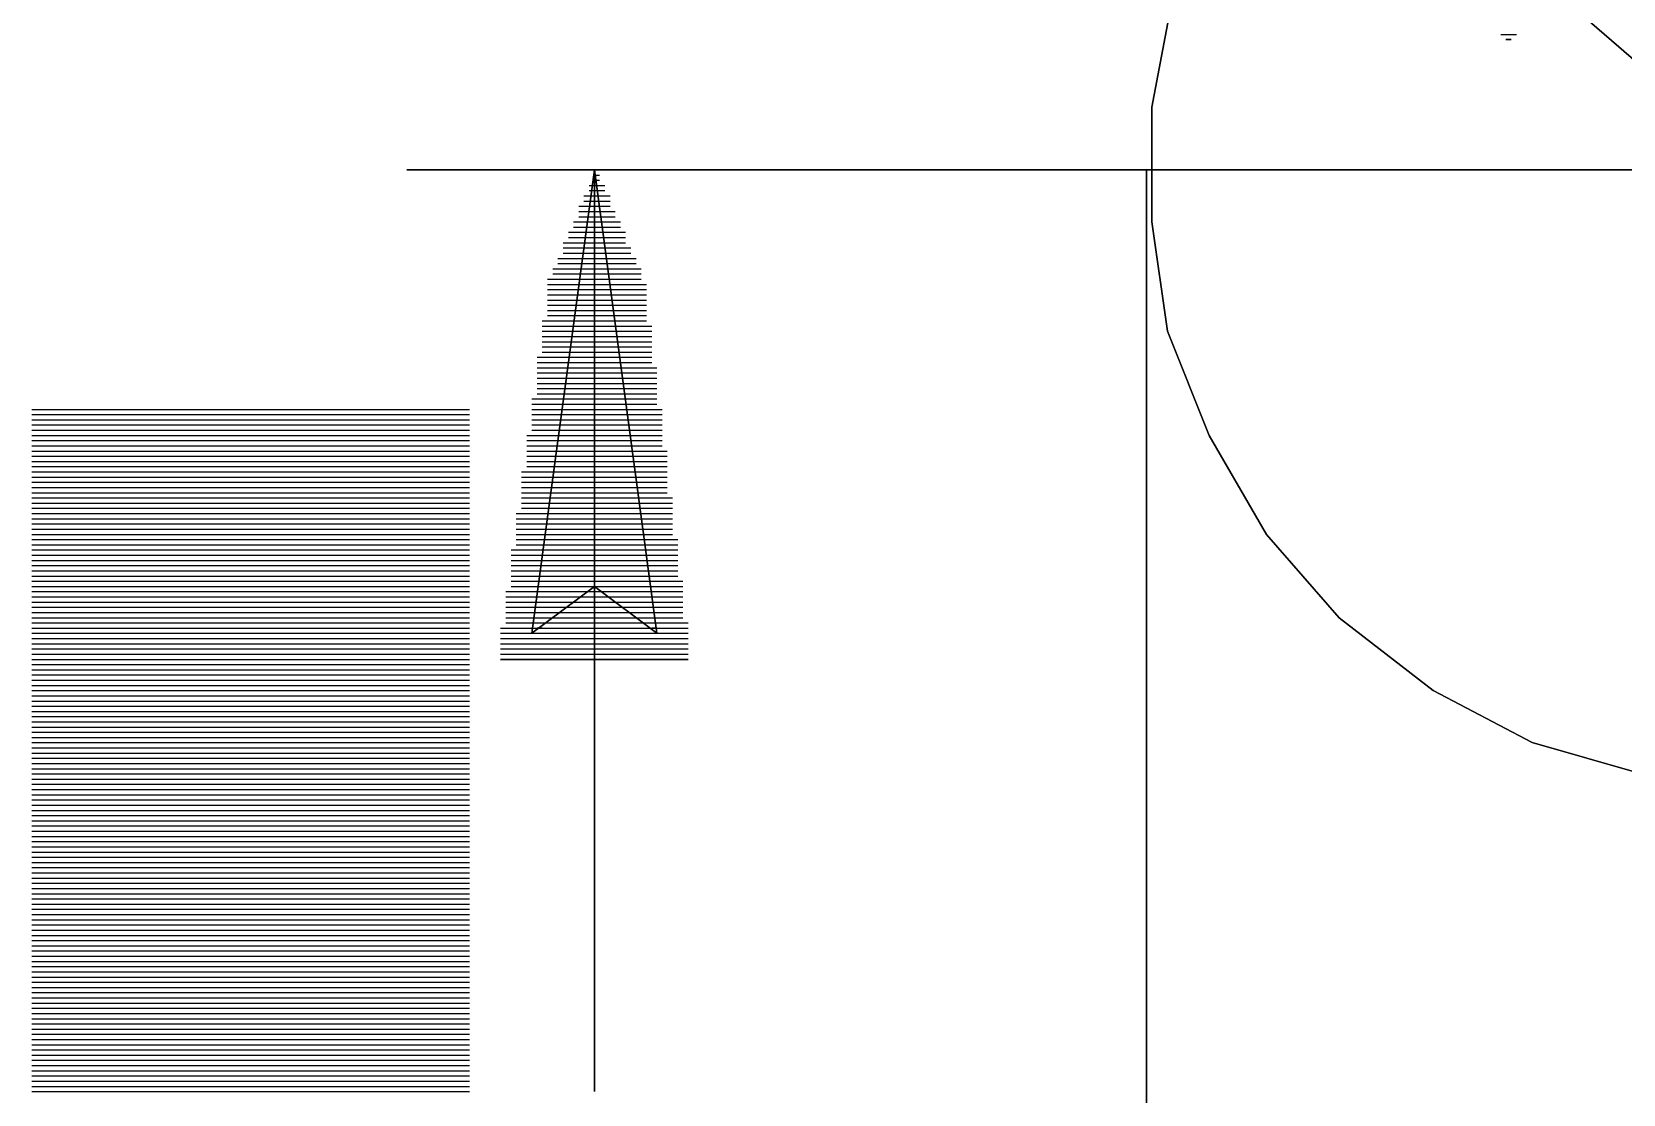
# Model space of a CAD drawing. Extents: x 1 to 210, y 1 to 298.
# Drawn here: x 29.21 to 55.08, y 217.47 to 234.74 of the extents above; entities that cross this region are included whole.
import ezdxf

# ---------------------------------------------------------------- set-up
doc = ezdxf.new("R2010")
doc.units = 0

msp = doc.modelspace()

# ---------------------------------------------------------------- linework, layer by layer
at = {"layer": 'P00059'}
msp.add_lwpolyline([(55.371997, 222.673327), (53.593999, 223.181328), (55.371997, 222.673327)], dxfattribs=at)
at = {"layer": 'P00060'}
msp.add_lwpolyline([(53.593999, 223.181328), (51.985334, 224.027992), (53.593999, 223.181328)], dxfattribs=at)
at = {"layer": 'P00061'}
msp.add_lwpolyline([(51.985334, 224.027992), (50.461331, 225.213326), (51.985334, 224.027992)], dxfattribs=at)
at = {"layer": 'P00062'}
msp.add_lwpolyline([(50.461331, 225.213326), (49.275997, 226.567991), (50.461331, 225.213326)], dxfattribs=at)
at = {"layer": 'P00063'}
msp.add_lwpolyline([(49.275997, 226.567991), (48.344664, 228.176662), (49.275997, 226.567991)], dxfattribs=at)
at = {"layer": 'P00064'}
msp.add_lwpolyline([(48.344664, 228.176662), (47.667332, 229.869991), (48.344664, 228.176662)], dxfattribs=at)
at = {"layer": 'P00065'}
msp.add_lwpolyline([(47.667332, 229.869991), (47.413331, 231.647994), (47.667332, 229.869991)], dxfattribs=at)
at = {"layer": 'P00066'}
msp.add_lwpolyline([(47.413331, 231.647994), (47.413331, 233.510661), (47.413331, 231.647994)], dxfattribs=at)
at = {"layer": 'P00067'}
msp.add_lwpolyline([(47.413331, 233.510661), (47.752, 235.288658), (47.413331, 233.510661)], dxfattribs=at)
at = {"layer": 'P00078'}
msp.add_lwpolyline([(53.339999, 232.494659), (57.319332, 232.494659), (53.339999, 232.494659)], dxfattribs=at)
at = {"layer": 'P00086'}
msp.add_lwpolyline([(45.381333, 232.494659), (62.229998, 232.494659), (45.381333, 232.494659)], dxfattribs=at)
at = {"layer": 'P00102'}
msp.add_lwpolyline([(47.328668, 232.494659), (47.328668, 193.801995), (47.328668, 232.494659)], dxfattribs=at)
at = {"layer": 'P00144'}
msp.add_lwpolyline([(35.305998, 232.494659), (47.328668, 232.494659), (35.305998, 232.494659)], dxfattribs=at)
at = {"layer": 'P00378'}
msp.add_lwpolyline([(53.085998, 234.695994), (53.339999, 234.695994)], dxfattribs=at)
at = {"layer": 'P00379'}
msp.add_lwpolyline([(53.170667, 234.611326), (53.25533, 234.611326), (53.170667, 234.611326)], dxfattribs=at)
at = {"layer": 'P00450'}
msp.add_lwpolyline([(57.319332, 232.494659), (49.783998, 239.013996), (57.319332, 232.494659)], dxfattribs=at)
at = {"layer": 'P02107'}
msp.add_lwpolyline([(29.209998, 228.599995), (36.322, 228.599995)], dxfattribs=at)
at = {"layer": 'P02108'}
msp.add_lwpolyline([(29.209998, 228.515326), (36.322, 228.515326)], dxfattribs=at)
at = {"layer": 'P02109'}
msp.add_lwpolyline([(29.209998, 228.430663), (36.322, 228.430663)], dxfattribs=at)
at = {"layer": 'P02110'}
msp.add_lwpolyline([(29.209998, 228.345994), (36.322, 228.345994)], dxfattribs=at)
at = {"layer": 'P02111'}
msp.add_lwpolyline([(29.209998, 228.261326), (36.322, 228.261326)], dxfattribs=at)
at = {"layer": 'P02112'}
msp.add_lwpolyline([(29.209998, 228.176662), (36.322, 228.176662)], dxfattribs=at)
at = {"layer": 'P02113'}
msp.add_lwpolyline([(29.209998, 228.091994), (36.322, 228.091994)], dxfattribs=at)
at = {"layer": 'P02114'}
msp.add_lwpolyline([(29.209998, 228.007325), (36.322, 228.007325)], dxfattribs=at)
at = {"layer": 'P02115'}
msp.add_lwpolyline([(29.209998, 227.922662), (36.322, 227.922662)], dxfattribs=at)
at = {"layer": 'P02116'}
msp.add_lwpolyline([(29.209998, 227.837993), (36.322, 227.837993)], dxfattribs=at)
at = {"layer": 'P02117'}
msp.add_lwpolyline([(29.209998, 227.753325), (36.322, 227.753325)], dxfattribs=at)
at = {"layer": 'P02118'}
msp.add_lwpolyline([(29.209998, 227.668661), (36.322, 227.668661)], dxfattribs=at)
at = {"layer": 'P02119'}
msp.add_lwpolyline([(29.209998, 227.583993), (36.322, 227.583993)], dxfattribs=at)
at = {"layer": 'P02120'}
msp.add_lwpolyline([(29.209998, 227.49933), (36.322, 227.49933)], dxfattribs=at)
at = {"layer": 'P02121'}
msp.add_lwpolyline([(29.209998, 227.414661), (36.322, 227.414661)], dxfattribs=at)
at = {"layer": 'P02122'}
msp.add_lwpolyline([(29.209998, 227.329992), (36.322, 227.329992)], dxfattribs=at)
at = {"layer": 'P02123'}
msp.add_lwpolyline([(29.209998, 227.245329), (36.322, 227.245329)], dxfattribs=at)
at = {"layer": 'P02124'}
msp.add_lwpolyline([(29.209998, 227.160661), (36.322, 227.160661)], dxfattribs=at)
at = {"layer": 'P02125'}
msp.add_lwpolyline([(29.209998, 227.075992), (36.322, 227.075992)], dxfattribs=at)
at = {"layer": 'P02126'}
msp.add_lwpolyline([(29.209998, 226.991329), (36.322, 226.991329)], dxfattribs=at)
at = {"layer": 'P02127'}
msp.add_lwpolyline([(29.209998, 226.90666), (36.322, 226.90666)], dxfattribs=at)
at = {"layer": 'P02128'}
msp.add_lwpolyline([(29.209998, 226.821992), (36.322, 226.821992)], dxfattribs=at)
at = {"layer": 'P02129'}
msp.add_lwpolyline([(29.209998, 226.737328), (36.322, 226.737328)], dxfattribs=at)
at = {"layer": 'P02130'}
msp.add_lwpolyline([(29.209998, 226.65266), (36.322, 226.65266)], dxfattribs=at)
at = {"layer": 'P02131'}
msp.add_lwpolyline([(29.209998, 226.567991), (36.322, 226.567991)], dxfattribs=at)
at = {"layer": 'P02132'}
msp.add_lwpolyline([(29.209998, 226.483328), (36.322, 226.483328)], dxfattribs=at)
at = {"layer": 'P02133'}
msp.add_lwpolyline([(29.209998, 226.398659), (36.322, 226.398659)], dxfattribs=at)
at = {"layer": 'P02134'}
msp.add_lwpolyline([(29.209998, 226.313996), (36.322, 226.313996)], dxfattribs=at)
at = {"layer": 'P02135'}
msp.add_lwpolyline([(29.209998, 226.229328), (36.322, 226.229328)], dxfattribs=at)
at = {"layer": 'P02136'}
msp.add_lwpolyline([(29.209998, 226.144659), (36.322, 226.144659)], dxfattribs=at)
at = {"layer": 'P02137'}
msp.add_lwpolyline([(29.209998, 226.059996), (36.322, 226.059996)], dxfattribs=at)
at = {"layer": 'P02138'}
msp.add_lwpolyline([(29.209998, 225.975327), (36.322, 225.975327)], dxfattribs=at)
at = {"layer": 'P02139'}
msp.add_lwpolyline([(29.209998, 225.890658), (36.322, 225.890658)], dxfattribs=at)
at = {"layer": 'P02140'}
msp.add_lwpolyline([(29.209998, 225.805995), (36.322, 225.805995)], dxfattribs=at)
at = {"layer": 'P02141'}
msp.add_lwpolyline([(29.209998, 225.721327), (36.322, 225.721327)], dxfattribs=at)
at = {"layer": 'P02142'}
msp.add_lwpolyline([(29.209998, 225.636658), (36.322, 225.636658)], dxfattribs=at)
at = {"layer": 'P02143'}
msp.add_lwpolyline([(29.209998, 225.551995), (36.322, 225.551995)], dxfattribs=at)
at = {"layer": 'P02144'}
msp.add_lwpolyline([(29.209998, 225.467326), (36.322, 225.467326)], dxfattribs=at)
at = {"layer": 'P02145'}
msp.add_lwpolyline([(29.209998, 225.382663), (36.322, 225.382663)], dxfattribs=at)
at = {"layer": 'P02146'}
msp.add_lwpolyline([(29.209998, 225.297994), (36.322, 225.297994)], dxfattribs=at)
at = {"layer": 'P02147'}
msp.add_lwpolyline([(29.209998, 225.213326), (36.322, 225.213326)], dxfattribs=at)
at = {"layer": 'P02148'}
msp.add_lwpolyline([(29.209998, 225.128663), (36.322, 225.128663)], dxfattribs=at)
at = {"layer": 'P02149'}
msp.add_lwpolyline([(29.209998, 225.043994), (36.322, 225.043994)], dxfattribs=at)
at = {"layer": 'P02150'}
msp.add_lwpolyline([(29.209998, 224.959325), (36.322, 224.959325)], dxfattribs=at)
at = {"layer": 'P02151'}
msp.add_lwpolyline([(29.209998, 224.874662), (36.322, 224.874662)], dxfattribs=at)
at = {"layer": 'P02152'}
msp.add_lwpolyline([(29.209998, 224.789994), (36.322, 224.789994)], dxfattribs=at)
at = {"layer": 'P02153'}
msp.add_lwpolyline([(29.209998, 224.705325), (36.322, 224.705325)], dxfattribs=at)
at = {"layer": 'P02154'}
msp.add_lwpolyline([(29.209998, 224.620662), (36.322, 224.620662)], dxfattribs=at)
at = {"layer": 'P02155'}
msp.add_lwpolyline([(29.209998, 224.535993), (36.322, 224.535993)], dxfattribs=at)
at = {"layer": 'P02156'}
msp.add_lwpolyline([(29.209998, 224.45133), (36.322, 224.45133)], dxfattribs=at)
at = {"layer": 'P02157'}
msp.add_lwpolyline([(29.209998, 224.366661), (36.322, 224.366661)], dxfattribs=at)
at = {"layer": 'P02158'}
msp.add_lwpolyline([(29.209998, 224.281993), (36.322, 224.281993)], dxfattribs=at)
at = {"layer": 'P02159'}
msp.add_lwpolyline([(29.209998, 224.197329), (36.322, 224.197329)], dxfattribs=at)
at = {"layer": 'P02160'}
msp.add_lwpolyline([(29.209998, 224.112661), (36.322, 224.112661)], dxfattribs=at)
at = {"layer": 'P02161'}
msp.add_lwpolyline([(29.209998, 224.027992), (36.322, 224.027992)], dxfattribs=at)
at = {"layer": 'P02162'}
msp.add_lwpolyline([(29.209998, 223.943329), (36.322, 223.943329)], dxfattribs=at)
at = {"layer": 'P02163'}
msp.add_lwpolyline([(29.209998, 223.85866), (36.322, 223.85866)], dxfattribs=at)
at = {"layer": 'P02164'}
msp.add_lwpolyline([(29.209998, 223.773992), (36.322, 223.773992)], dxfattribs=at)
at = {"layer": 'P02165'}
msp.add_lwpolyline([(29.209998, 223.689329), (36.322, 223.689329)], dxfattribs=at)
at = {"layer": 'P02166'}
msp.add_lwpolyline([(29.209998, 223.60466), (36.322, 223.60466)], dxfattribs=at)
at = {"layer": 'P02167'}
msp.add_lwpolyline([(29.209998, 223.519991), (36.322, 223.519991)], dxfattribs=at)
at = {"layer": 'P02168'}
msp.add_lwpolyline([(29.209998, 223.435328), (36.322, 223.435328)], dxfattribs=at)
at = {"layer": 'P02169'}
msp.add_lwpolyline([(29.209998, 223.35066), (36.322, 223.35066)], dxfattribs=at)
at = {"layer": 'P02170'}
msp.add_lwpolyline([(29.209998, 223.265996), (36.322, 223.265996)], dxfattribs=at)
at = {"layer": 'P02171'}
msp.add_lwpolyline([(29.209998, 223.181328), (36.322, 223.181328)], dxfattribs=at)
at = {"layer": 'P02172'}
msp.add_lwpolyline([(29.209998, 223.096659), (36.322, 223.096659)], dxfattribs=at)
at = {"layer": 'P02173'}
msp.add_lwpolyline([(29.209998, 223.011996), (36.322, 223.011996)], dxfattribs=at)
at = {"layer": 'P02174'}
msp.add_lwpolyline([(29.209998, 222.927327), (36.322, 222.927327)], dxfattribs=at)
at = {"layer": 'P02175'}
msp.add_lwpolyline([(29.209998, 222.842659), (36.322, 222.842659)], dxfattribs=at)
at = {"layer": 'P02176'}
msp.add_lwpolyline([(29.209998, 222.757995), (36.322, 222.757995)], dxfattribs=at)
at = {"layer": 'P02177'}
msp.add_lwpolyline([(29.209998, 222.673327), (36.322, 222.673327)], dxfattribs=at)
at = {"layer": 'P02178'}
msp.add_lwpolyline([(29.209998, 222.588658), (36.322, 222.588658)], dxfattribs=at)
at = {"layer": 'P02179'}
msp.add_lwpolyline([(29.209998, 222.503995), (36.322, 222.503995)], dxfattribs=at)
at = {"layer": 'P02180'}
msp.add_lwpolyline([(29.209998, 222.419326), (36.322, 222.419326)], dxfattribs=at)
at = {"layer": 'P02181'}
msp.add_lwpolyline([(29.209998, 222.334663), (36.322, 222.334663)], dxfattribs=at)
at = {"layer": 'P02182'}
msp.add_lwpolyline([(29.209998, 222.249995), (36.322, 222.249995)], dxfattribs=at)
at = {"layer": 'P02183'}
msp.add_lwpolyline([(29.209998, 222.165326), (36.322, 222.165326)], dxfattribs=at)
at = {"layer": 'P02184'}
msp.add_lwpolyline([(29.209998, 222.080663), (36.322, 222.080663)], dxfattribs=at)
at = {"layer": 'P02185'}
msp.add_lwpolyline([(29.209998, 221.995994), (36.322, 221.995994)], dxfattribs=at)
at = {"layer": 'P02186'}
msp.add_lwpolyline([(29.209998, 221.911326), (36.322, 221.911326)], dxfattribs=at)
at = {"layer": 'P02187'}
msp.add_lwpolyline([(29.209998, 221.826662), (36.322, 221.826662)], dxfattribs=at)
at = {"layer": 'P02188'}
msp.add_lwpolyline([(29.209998, 221.741994), (36.322, 221.741994)], dxfattribs=at)
at = {"layer": 'P02189'}
msp.add_lwpolyline([(29.209998, 221.657325), (36.322, 221.657325)], dxfattribs=at)
at = {"layer": 'P02190'}
msp.add_lwpolyline([(29.209998, 221.572662), (36.322, 221.572662)], dxfattribs=at)
at = {"layer": 'P02191'}
msp.add_lwpolyline([(29.209998, 221.487993), (36.322, 221.487993)], dxfattribs=at)
at = {"layer": 'P02192'}
msp.add_lwpolyline([(29.209998, 221.403325), (36.322, 221.403325)], dxfattribs=at)
at = {"layer": 'P02193'}
msp.add_lwpolyline([(29.209998, 221.318661), (36.322, 221.318661)], dxfattribs=at)
at = {"layer": 'P02194'}
msp.add_lwpolyline([(29.209998, 221.233993), (36.322, 221.233993)], dxfattribs=at)
at = {"layer": 'P02195'}
msp.add_lwpolyline([(29.209998, 221.14933), (36.322, 221.14933)], dxfattribs=at)
at = {"layer": 'P02196'}
msp.add_lwpolyline([(29.209998, 221.064661), (36.322, 221.064661)], dxfattribs=at)
at = {"layer": 'P02197'}
msp.add_lwpolyline([(29.209998, 220.979992), (36.322, 220.979992)], dxfattribs=at)
at = {"layer": 'P02198'}
msp.add_lwpolyline([(29.209998, 220.895329), (36.322, 220.895329)], dxfattribs=at)
at = {"layer": 'P02199'}
msp.add_lwpolyline([(29.209998, 220.810661), (36.322, 220.810661)], dxfattribs=at)
at = {"layer": 'P02200'}
msp.add_lwpolyline([(29.209998, 220.725992), (36.322, 220.725992)], dxfattribs=at)
at = {"layer": 'P02201'}
msp.add_lwpolyline([(29.209998, 220.641329), (36.322, 220.641329)], dxfattribs=at)
at = {"layer": 'P02202'}
msp.add_lwpolyline([(29.209998, 220.55666), (36.322, 220.55666)], dxfattribs=at)
at = {"layer": 'P02203'}
msp.add_lwpolyline([(29.209998, 220.471992), (36.322, 220.471992)], dxfattribs=at)
at = {"layer": 'P02204'}
msp.add_lwpolyline([(29.209998, 220.387328), (36.322, 220.387328)], dxfattribs=at)
at = {"layer": 'P02205'}
msp.add_lwpolyline([(29.209998, 220.30266), (36.322, 220.30266)], dxfattribs=at)
at = {"layer": 'P02206'}
msp.add_lwpolyline([(29.209998, 220.217997), (36.322, 220.217997)], dxfattribs=at)
at = {"layer": 'P02207'}
msp.add_lwpolyline([(29.209998, 220.133328), (36.322, 220.133328)], dxfattribs=at)
at = {"layer": 'P02208'}
msp.add_lwpolyline([(29.209998, 220.048659), (36.322, 220.048659)], dxfattribs=at)
at = {"layer": 'P02209'}
msp.add_lwpolyline([(29.209998, 219.963996), (36.322, 219.963996)], dxfattribs=at)
at = {"layer": 'P02210'}
msp.add_lwpolyline([(29.209998, 219.879328), (36.322, 219.879328)], dxfattribs=at)
at = {"layer": 'P02211'}
msp.add_lwpolyline([(29.209998, 219.794659), (36.322, 219.794659)], dxfattribs=at)
at = {"layer": 'P02212'}
msp.add_lwpolyline([(29.209998, 219.709996), (36.322, 219.709996)], dxfattribs=at)
at = {"layer": 'P02213'}
msp.add_lwpolyline([(29.209998, 219.625327), (36.322, 219.625327)], dxfattribs=at)
at = {"layer": 'P02214'}
msp.add_lwpolyline([(29.209998, 219.540658), (36.322, 219.540658)], dxfattribs=at)
at = {"layer": 'P02215'}
msp.add_lwpolyline([(29.209998, 219.455995), (36.322, 219.455995)], dxfattribs=at)
at = {"layer": 'P02216'}
msp.add_lwpolyline([(29.209998, 219.371327), (36.322, 219.371327)], dxfattribs=at)
at = {"layer": 'P02217'}
msp.add_lwpolyline([(29.209998, 219.286658), (36.322, 219.286658)], dxfattribs=at)
at = {"layer": 'P02218'}
msp.add_lwpolyline([(29.209998, 219.201995), (36.322, 219.201995)], dxfattribs=at)
at = {"layer": 'P02219'}
msp.add_lwpolyline([(29.209998, 219.117326), (36.322, 219.117326)], dxfattribs=at)
at = {"layer": 'P02220'}
msp.add_lwpolyline([(29.209998, 219.032663), (36.322, 219.032663)], dxfattribs=at)
at = {"layer": 'P02221'}
msp.add_lwpolyline([(29.209998, 218.947994), (36.322, 218.947994)], dxfattribs=at)
at = {"layer": 'P02222'}
msp.add_lwpolyline([(29.209998, 218.863326), (36.322, 218.863326)], dxfattribs=at)
at = {"layer": 'P02223'}
msp.add_lwpolyline([(29.209998, 218.778663), (36.322, 218.778663)], dxfattribs=at)
at = {"layer": 'P02224'}
msp.add_lwpolyline([(29.209998, 218.693994), (36.322, 218.693994)], dxfattribs=at)
at = {"layer": 'P02225'}
msp.add_lwpolyline([(29.209998, 218.609325), (36.322, 218.609325)], dxfattribs=at)
at = {"layer": 'P02226'}
msp.add_lwpolyline([(29.209998, 218.524662), (36.322, 218.524662)], dxfattribs=at)
at = {"layer": 'P02227'}
msp.add_lwpolyline([(29.209998, 218.439994), (36.322, 218.439994)], dxfattribs=at)
at = {"layer": 'P02228'}
msp.add_lwpolyline([(29.209998, 218.355325), (36.322, 218.355325)], dxfattribs=at)
at = {"layer": 'P02229'}
msp.add_lwpolyline([(29.209998, 218.270662), (36.322, 218.270662)], dxfattribs=at)
at = {"layer": 'P02230'}
msp.add_lwpolyline([(29.209998, 218.185993), (36.322, 218.185993)], dxfattribs=at)
at = {"layer": 'P02231'}
msp.add_lwpolyline([(29.209998, 218.10133), (36.322, 218.10133)], dxfattribs=at)
at = {"layer": 'P02232'}
msp.add_lwpolyline([(29.209998, 218.016661), (36.322, 218.016661)], dxfattribs=at)
at = {"layer": 'P02233'}
msp.add_lwpolyline([(29.209998, 217.931993), (36.322, 217.931993)], dxfattribs=at)
at = {"layer": 'P02234'}
msp.add_lwpolyline([(29.209998, 217.847329), (36.322, 217.847329)], dxfattribs=at)
at = {"layer": 'P02235'}
msp.add_lwpolyline([(29.209998, 217.762661), (36.322, 217.762661)], dxfattribs=at)
at = {"layer": 'P02236'}
msp.add_lwpolyline([(29.209998, 217.677992), (36.322, 217.677992)], dxfattribs=at)
at = {"layer": 'P02237'}
msp.add_lwpolyline([(29.209998, 217.593329), (36.322, 217.593329)], dxfattribs=at)
at = {"layer": 'P02238'}
msp.add_lwpolyline([(29.209998, 217.50866), (36.322, 217.50866)], dxfattribs=at)
at = {"layer": 'P02455'}
msp.add_lwpolyline([(38.354, 232.409996), (38.438666, 232.409996)], dxfattribs=at)
at = {"layer": 'P02456'}
msp.add_lwpolyline([(38.354, 232.325327), (38.438666, 232.325327)], dxfattribs=at)
at = {"layer": 'P02457'}
msp.add_lwpolyline([(38.269332, 232.240658), (38.523332, 232.240658)], dxfattribs=at)
at = {"layer": 'P02458'}
msp.add_lwpolyline([(38.269332, 232.155995), (38.523332, 232.155995)], dxfattribs=at)
at = {"layer": 'P02459'}
msp.add_lwpolyline([(38.184666, 232.071327), (38.607998, 232.071327)], dxfattribs=at)
at = {"layer": 'P02460'}
msp.add_lwpolyline([(38.184666, 231.986658), (38.607998, 231.986658)], dxfattribs=at)
at = {"layer": 'P02461'}
msp.add_lwpolyline([(38.1, 231.901995), (38.607998, 231.901995)], dxfattribs=at)
at = {"layer": 'P02462'}
msp.add_lwpolyline([(38.1, 231.817326), (38.692667, 231.817326)], dxfattribs=at)
at = {"layer": 'P02463'}
msp.add_lwpolyline([(38.1, 231.732663), (38.692667, 231.732663)], dxfattribs=at)
at = {"layer": 'P02464'}
msp.add_lwpolyline([(38.015331, 231.647994), (38.777333, 231.647994)], dxfattribs=at)
at = {"layer": 'P02465'}
msp.add_lwpolyline([(38.015331, 231.563326), (38.777333, 231.563326)], dxfattribs=at)
at = {"layer": 'P02466'}
msp.add_lwpolyline([(37.930665, 231.478663), (38.861999, 231.478663)], dxfattribs=at)
at = {"layer": 'P02467'}
msp.add_lwpolyline([(37.930665, 231.393994), (38.861999, 231.393994)], dxfattribs=at)
at = {"layer": 'P02468'}
msp.add_lwpolyline([(37.846, 231.309325), (38.861999, 231.309325)], dxfattribs=at)
at = {"layer": 'P02469'}
msp.add_lwpolyline([(37.846, 231.224662), (38.946665, 231.224662)], dxfattribs=at)
at = {"layer": 'P02470'}
msp.add_lwpolyline([(37.846, 231.139994), (38.946665, 231.139994)], dxfattribs=at)
at = {"layer": 'P02471'}
msp.add_lwpolyline([(37.761334, 231.055325), (39.031333, 231.055325)], dxfattribs=at)
at = {"layer": 'P02472'}
msp.add_lwpolyline([(37.761334, 230.970662), (39.031333, 230.970662)], dxfattribs=at)
at = {"layer": 'P02473'}
msp.add_lwpolyline([(37.676665, 230.885993), (39.115999, 230.885993)], dxfattribs=at)
at = {"layer": 'P02474'}
msp.add_lwpolyline([(37.676665, 230.801325), (39.115999, 230.801325)], dxfattribs=at)
at = {"layer": 'P02475'}
msp.add_lwpolyline([(37.591999, 230.716661), (39.115999, 230.716661)], dxfattribs=at)
at = {"layer": 'P02476'}
msp.add_lwpolyline([(37.591999, 230.631993), (39.200665, 230.631993)], dxfattribs=at)
at = {"layer": 'P02477'}
msp.add_lwpolyline([(37.591999, 230.547329), (39.200665, 230.547329)], dxfattribs=at)
at = {"layer": 'P02478'}
msp.add_lwpolyline([(37.591999, 230.462661), (39.200665, 230.462661)], dxfattribs=at)
at = {"layer": 'P02479'}
msp.add_lwpolyline([(37.591999, 230.377992), (39.200665, 230.377992)], dxfattribs=at)
at = {"layer": 'P02480'}
msp.add_lwpolyline([(37.591999, 230.293329), (39.200665, 230.293329)], dxfattribs=at)
at = {"layer": 'P02481'}
msp.add_lwpolyline([(37.591999, 230.20866), (39.200665, 230.20866)], dxfattribs=at)
at = {"layer": 'P02482'}
msp.add_lwpolyline([(37.591999, 230.123992), (39.200665, 230.123992)], dxfattribs=at)
at = {"layer": 'P02483'}
msp.add_lwpolyline([(37.507333, 230.039329), (39.200665, 230.039329)], dxfattribs=at)
at = {"layer": 'P02484'}
msp.add_lwpolyline([(37.507333, 229.95466), (39.285334, 229.95466)], dxfattribs=at)
at = {"layer": 'P02485'}
msp.add_lwpolyline([(37.507333, 229.869991), (39.285334, 229.869991)], dxfattribs=at)
at = {"layer": 'P02486'}
msp.add_lwpolyline([(37.507333, 229.785328), (39.285334, 229.785328)], dxfattribs=at)
at = {"layer": 'P02487'}
msp.add_lwpolyline([(37.507333, 229.70066), (39.285334, 229.70066)], dxfattribs=at)
at = {"layer": 'P02488'}
msp.add_lwpolyline([(37.507333, 229.615996), (39.285334, 229.615996)], dxfattribs=at)
at = {"layer": 'P02489'}
msp.add_lwpolyline([(37.507333, 229.531328), (39.285334, 229.531328)], dxfattribs=at)
at = {"layer": 'P02490'}
msp.add_lwpolyline([(37.422665, 229.446659), (39.285334, 229.446659)], dxfattribs=at)
at = {"layer": 'P02491'}
msp.add_lwpolyline([(37.422665, 229.361996), (39.285334, 229.361996)], dxfattribs=at)
at = {"layer": 'P02492'}
msp.add_lwpolyline([(37.422665, 229.277327), (39.369999, 229.277327)], dxfattribs=at)
at = {"layer": 'P02493'}
msp.add_lwpolyline([(37.422665, 229.192659), (39.369999, 229.192659)], dxfattribs=at)
at = {"layer": 'P02494'}
msp.add_lwpolyline([(37.422665, 229.107995), (39.369999, 229.107995)], dxfattribs=at)
at = {"layer": 'P02495'}
msp.add_lwpolyline([(37.422665, 229.023327), (39.369999, 229.023327)], dxfattribs=at)
at = {"layer": 'P02496'}
msp.add_lwpolyline([(37.422665, 228.938658), (39.369999, 228.938658)], dxfattribs=at)
at = {"layer": 'P02497'}
msp.add_lwpolyline([(37.422665, 228.853995), (39.369999, 228.853995)], dxfattribs=at)
at = {"layer": 'P02498'}
msp.add_lwpolyline([(37.337999, 228.769326), (39.369999, 228.769326)], dxfattribs=at)
at = {"layer": 'P02499'}
msp.add_lwpolyline([(37.337999, 228.684658), (39.369999, 228.684658)], dxfattribs=at)
at = {"layer": 'P02500'}
msp.add_lwpolyline([(37.337999, 228.599995), (39.454665, 228.599995)], dxfattribs=at)
at = {"layer": 'P02501'}
msp.add_lwpolyline([(37.337999, 228.515326), (39.454665, 228.515326)], dxfattribs=at)
at = {"layer": 'P02502'}
msp.add_lwpolyline([(37.337999, 228.430663), (39.454665, 228.430663)], dxfattribs=at)
at = {"layer": 'P02503'}
msp.add_lwpolyline([(37.337999, 228.345994), (39.454665, 228.345994)], dxfattribs=at)
at = {"layer": 'P02504'}
msp.add_lwpolyline([(37.337999, 228.261326), (39.454665, 228.261326)], dxfattribs=at)
at = {"layer": 'P02505'}
msp.add_lwpolyline([(37.253333, 228.176662), (39.454665, 228.176662)], dxfattribs=at)
at = {"layer": 'P02506'}
msp.add_lwpolyline([(37.253333, 228.091994), (39.454665, 228.091994)], dxfattribs=at)
at = {"layer": 'P02507'}
msp.add_lwpolyline([(37.253333, 228.007325), (39.454665, 228.007325)], dxfattribs=at)
at = {"layer": 'P02508'}
msp.add_lwpolyline([(37.253333, 227.922662), (39.539331, 227.922662)], dxfattribs=at)
at = {"layer": 'P02509'}
msp.add_lwpolyline([(37.253333, 227.837993), (39.539331, 227.837993)], dxfattribs=at)
at = {"layer": 'P02510'}
msp.add_lwpolyline([(37.253333, 227.753325), (39.539331, 227.753325)], dxfattribs=at)
at = {"layer": 'P02511'}
msp.add_lwpolyline([(37.253333, 227.668661), (39.539331, 227.668661)], dxfattribs=at)
at = {"layer": 'P02512'}
msp.add_lwpolyline([(37.168667, 227.583993), (39.539331, 227.583993)], dxfattribs=at)
at = {"layer": 'P02513'}
msp.add_lwpolyline([(37.168667, 227.49933), (39.539331, 227.49933)], dxfattribs=at)
at = {"layer": 'P02514'}
msp.add_lwpolyline([(37.168667, 227.414661), (39.539331, 227.414661)], dxfattribs=at)
at = {"layer": 'P02515'}
msp.add_lwpolyline([(37.168667, 227.329992), (39.539331, 227.329992)], dxfattribs=at)
at = {"layer": 'P02516'}
msp.add_lwpolyline([(37.168667, 227.245329), (39.539331, 227.245329)], dxfattribs=at)
at = {"layer": 'P02517'}
msp.add_lwpolyline([(37.168667, 227.160661), (39.624, 227.160661)], dxfattribs=at)
at = {"layer": 'P02518'}
msp.add_lwpolyline([(37.168667, 227.075992), (39.624, 227.075992)], dxfattribs=at)
at = {"layer": 'P02519'}
msp.add_lwpolyline([(37.168667, 226.991329), (39.624, 226.991329)], dxfattribs=at)
at = {"layer": 'P02520'}
msp.add_lwpolyline([(37.083998, 226.90666), (39.624, 226.90666)], dxfattribs=at)
at = {"layer": 'P02521'}
msp.add_lwpolyline([(37.083998, 226.821992), (39.624, 226.821992)], dxfattribs=at)
at = {"layer": 'P02522'}
msp.add_lwpolyline([(37.083998, 226.737328), (39.624, 226.737328)], dxfattribs=at)
at = {"layer": 'P02523'}
msp.add_lwpolyline([(37.083998, 226.65266), (39.624, 226.65266)], dxfattribs=at)
at = {"layer": 'P02524'}
msp.add_lwpolyline([(37.083998, 226.567991), (39.624, 226.567991)], dxfattribs=at)
at = {"layer": 'P02525'}
msp.add_lwpolyline([(37.083998, 226.483328), (39.708666, 226.483328)], dxfattribs=at)
at = {"layer": 'P02526'}
msp.add_lwpolyline([(37.083998, 226.398659), (39.708666, 226.398659)], dxfattribs=at)
at = {"layer": 'P02527'}
msp.add_lwpolyline([(36.999332, 226.313996), (39.708666, 226.313996)], dxfattribs=at)
at = {"layer": 'P02528'}
msp.add_lwpolyline([(36.999332, 226.229328), (39.708666, 226.229328)], dxfattribs=at)
at = {"layer": 'P02529'}
msp.add_lwpolyline([(36.999332, 226.144659), (39.708666, 226.144659)], dxfattribs=at)
at = {"layer": 'P02530'}
msp.add_lwpolyline([(36.999332, 226.059996), (39.708666, 226.059996)], dxfattribs=at)
at = {"layer": 'P02531'}
msp.add_lwpolyline([(36.999332, 225.975327), (39.708666, 225.975327)], dxfattribs=at)
at = {"layer": 'P02532'}
msp.add_lwpolyline([(36.999332, 225.890658), (39.708666, 225.890658)], dxfattribs=at)
at = {"layer": 'P02533'}
msp.add_lwpolyline([(36.999332, 225.805995), (39.793332, 225.805995)], dxfattribs=at)
at = {"layer": 'P02534'}
msp.add_lwpolyline([(36.999332, 225.721327), (39.793332, 225.721327)], dxfattribs=at)
at = {"layer": 'P02535'}
msp.add_lwpolyline([(36.914666, 225.636658), (39.793332, 225.636658)], dxfattribs=at)
at = {"layer": 'P02536'}
msp.add_lwpolyline([(36.914666, 225.551995), (39.793332, 225.551995)], dxfattribs=at)
at = {"layer": 'P02537'}
msp.add_lwpolyline([(36.914666, 225.467326), (39.793332, 225.467326)], dxfattribs=at)
at = {"layer": 'P02538'}
msp.add_lwpolyline([(36.914666, 225.382663), (39.793332, 225.382663)], dxfattribs=at)
at = {"layer": 'P02539'}
msp.add_lwpolyline([(36.914666, 225.297994), (39.793332, 225.297994)], dxfattribs=at)
at = {"layer": 'P02540'}
msp.add_lwpolyline([(36.914666, 225.213326), (39.793332, 225.213326)], dxfattribs=at)
at = {"layer": 'P02541'}
msp.add_lwpolyline([(36.914666, 225.128663), (39.878, 225.128663)], dxfattribs=at)
at = {"layer": 'P02542'}
msp.add_lwpolyline([(36.829998, 225.043994), (39.878, 225.043994)], dxfattribs=at)
at = {"layer": 'P02543'}
msp.add_lwpolyline([(36.829998, 224.959325), (39.878, 224.959325)], dxfattribs=at)
at = {"layer": 'P02544'}
msp.add_lwpolyline([(36.829998, 224.874662), (39.878, 224.874662)], dxfattribs=at)
at = {"layer": 'P02545'}
msp.add_lwpolyline([(36.829998, 224.789994), (39.878, 224.789994)], dxfattribs=at)
at = {"layer": 'P02546'}
msp.add_lwpolyline([(36.829998, 224.705325), (39.878, 224.705325)], dxfattribs=at)
at = {"layer": 'P02547'}
msp.add_lwpolyline([(36.829998, 224.620662), (39.878, 224.620662)], dxfattribs=at)
at = {"layer": 'P02548'}
msp.add_lwpolyline([(36.829998, 224.535993), (39.878, 224.535993), (36.829998, 224.535993)], dxfattribs=at)
at = {"layer": 'P02549'}
msp.add_lwpolyline([(38.354, 232.494659), (39.369999, 224.959325), (38.354, 232.494659)], dxfattribs=at)
at = {"layer": 'P02550'}
msp.add_lwpolyline([(39.369999, 224.959325), (38.354, 225.721327), (39.369999, 224.959325)], dxfattribs=at)
at = {"layer": 'P02551'}
msp.add_lwpolyline([(38.354, 225.721327), (37.337999, 224.959325), (38.354, 225.721327)], dxfattribs=at)
at = {"layer": 'P02552'}
msp.add_lwpolyline([(37.337999, 224.959325), (38.354, 232.494659), (37.337999, 224.959325)], dxfattribs=at)
at = {"layer": 'P02553'}
msp.add_lwpolyline([(38.354, 232.409996), (38.438666, 232.409996)], dxfattribs=at)
at = {"layer": 'P02554'}
msp.add_lwpolyline([(38.354, 232.325327), (38.438666, 232.325327)], dxfattribs=at)
at = {"layer": 'P02555'}
msp.add_lwpolyline([(38.354, 232.240658), (38.438666, 232.240658)], dxfattribs=at)
at = {"layer": 'P02556'}
msp.add_lwpolyline([(38.354, 232.155995), (38.438666, 232.155995)], dxfattribs=at)
at = {"layer": 'P02557'}
msp.add_lwpolyline([(38.354, 232.071327), (38.438666, 232.071327)], dxfattribs=at)
at = {"layer": 'P02558'}
msp.add_lwpolyline([(38.354, 231.986658), (38.438666, 231.986658)], dxfattribs=at)
at = {"layer": 'P02559'}
msp.add_lwpolyline([(38.354, 231.901995), (38.438666, 231.901995)], dxfattribs=at)
at = {"layer": 'P02560'}
msp.add_lwpolyline([(38.354, 231.817326), (38.523332, 231.817326)], dxfattribs=at)
at = {"layer": 'P02561'}
msp.add_lwpolyline([(38.354, 231.732663), (38.523332, 231.732663)], dxfattribs=at)
at = {"layer": 'P02562'}
msp.add_lwpolyline([(38.354, 231.647994), (38.523332, 231.647994)], dxfattribs=at)
at = {"layer": 'P02563'}
msp.add_lwpolyline([(38.354, 231.563326), (38.523332, 231.563326)], dxfattribs=at)
at = {"layer": 'P02564'}
msp.add_lwpolyline([(38.354, 231.478663), (38.523332, 231.478663)], dxfattribs=at)
at = {"layer": 'P02565'}
msp.add_lwpolyline([(38.354, 231.393994), (38.523332, 231.393994)], dxfattribs=at)
at = {"layer": 'P02566'}
msp.add_lwpolyline([(38.354, 231.309325), (38.523332, 231.309325)], dxfattribs=at)
at = {"layer": 'P02567'}
msp.add_lwpolyline([(38.354, 231.224662), (38.607998, 231.224662)], dxfattribs=at)
at = {"layer": 'P02568'}
msp.add_lwpolyline([(38.354, 231.139994), (38.607998, 231.139994)], dxfattribs=at)
at = {"layer": 'P02569'}
msp.add_lwpolyline([(38.354, 231.055325), (38.607998, 231.055325)], dxfattribs=at)
at = {"layer": 'P02570'}
msp.add_lwpolyline([(38.354, 230.970662), (38.607998, 230.970662)], dxfattribs=at)
at = {"layer": 'P02571'}
msp.add_lwpolyline([(38.354, 230.885993), (38.607998, 230.885993)], dxfattribs=at)
at = {"layer": 'P02572'}
msp.add_lwpolyline([(38.354, 230.801325), (38.607998, 230.801325)], dxfattribs=at)
at = {"layer": 'P02573'}
msp.add_lwpolyline([(38.354, 230.716661), (38.607998, 230.716661)], dxfattribs=at)
at = {"layer": 'P02574'}
msp.add_lwpolyline([(38.354, 230.631993), (38.607998, 230.631993)], dxfattribs=at)
at = {"layer": 'P02575'}
msp.add_lwpolyline([(38.354, 230.547329), (38.692667, 230.547329)], dxfattribs=at)
at = {"layer": 'P02576'}
msp.add_lwpolyline([(38.354, 230.462661), (38.692667, 230.462661)], dxfattribs=at)
at = {"layer": 'P02577'}
msp.add_lwpolyline([(38.354, 230.377992), (38.692667, 230.377992)], dxfattribs=at)
at = {"layer": 'P02578'}
msp.add_lwpolyline([(38.354, 230.293329), (38.692667, 230.293329)], dxfattribs=at)
at = {"layer": 'P02579'}
msp.add_lwpolyline([(38.354, 230.20866), (38.692667, 230.20866)], dxfattribs=at)
at = {"layer": 'P02580'}
msp.add_lwpolyline([(38.354, 230.123992), (38.692667, 230.123992)], dxfattribs=at)
at = {"layer": 'P02581'}
msp.add_lwpolyline([(38.354, 230.039329), (38.692667, 230.039329)], dxfattribs=at)
at = {"layer": 'P02582'}
msp.add_lwpolyline([(38.354, 229.95466), (38.777333, 229.95466)], dxfattribs=at)
at = {"layer": 'P02583'}
msp.add_lwpolyline([(38.354, 229.869991), (38.777333, 229.869991)], dxfattribs=at)
at = {"layer": 'P02584'}
msp.add_lwpolyline([(38.354, 229.785328), (38.777333, 229.785328)], dxfattribs=at)
at = {"layer": 'P02585'}
msp.add_lwpolyline([(38.354, 229.70066), (38.777333, 229.70066)], dxfattribs=at)
at = {"layer": 'P02586'}
msp.add_lwpolyline([(38.354, 229.615996), (38.777333, 229.615996)], dxfattribs=at)
at = {"layer": 'P02587'}
msp.add_lwpolyline([(38.354, 229.531328), (38.777333, 229.531328)], dxfattribs=at)
at = {"layer": 'P02588'}
msp.add_lwpolyline([(38.354, 229.446659), (38.777333, 229.446659)], dxfattribs=at)
at = {"layer": 'P02589'}
msp.add_lwpolyline([(38.354, 229.361996), (38.777333, 229.361996)], dxfattribs=at)
at = {"layer": 'P02590'}
msp.add_lwpolyline([(38.354, 229.277327), (38.861999, 229.277327)], dxfattribs=at)
at = {"layer": 'P02591'}
msp.add_lwpolyline([(38.354, 229.192659), (38.861999, 229.192659)], dxfattribs=at)
at = {"layer": 'P02592'}
msp.add_lwpolyline([(38.354, 229.107995), (38.861999, 229.107995)], dxfattribs=at)
at = {"layer": 'P02593'}
msp.add_lwpolyline([(38.354, 229.023327), (38.861999, 229.023327)], dxfattribs=at)
at = {"layer": 'P02594'}
msp.add_lwpolyline([(38.354, 228.938658), (38.861999, 228.938658)], dxfattribs=at)
at = {"layer": 'P02595'}
msp.add_lwpolyline([(38.354, 228.853995), (38.861999, 228.853995)], dxfattribs=at)
at = {"layer": 'P02596'}
msp.add_lwpolyline([(38.354, 228.769326), (38.861999, 228.769326)], dxfattribs=at)
at = {"layer": 'P02597'}
msp.add_lwpolyline([(38.354, 228.684658), (38.946665, 228.684658)], dxfattribs=at)
at = {"layer": 'P02598'}
msp.add_lwpolyline([(38.354, 228.599995), (38.946665, 228.599995)], dxfattribs=at)
at = {"layer": 'P02599'}
msp.add_lwpolyline([(38.354, 228.515326), (38.946665, 228.515326)], dxfattribs=at)
at = {"layer": 'P02600'}
msp.add_lwpolyline([(38.354, 228.430663), (38.946665, 228.430663)], dxfattribs=at)
at = {"layer": 'P02601'}
msp.add_lwpolyline([(38.354, 228.345994), (38.946665, 228.345994)], dxfattribs=at)
at = {"layer": 'P02602'}
msp.add_lwpolyline([(38.354, 228.261326), (38.946665, 228.261326)], dxfattribs=at)
at = {"layer": 'P02603'}
msp.add_lwpolyline([(38.354, 228.176662), (38.946665, 228.176662)], dxfattribs=at)
at = {"layer": 'P02604'}
msp.add_lwpolyline([(38.354, 228.091994), (39.031333, 228.091994)], dxfattribs=at)
at = {"layer": 'P02605'}
msp.add_lwpolyline([(38.354, 228.007325), (39.031333, 228.007325)], dxfattribs=at)
at = {"layer": 'P02606'}
msp.add_lwpolyline([(38.354, 227.922662), (39.031333, 227.922662)], dxfattribs=at)
at = {"layer": 'P02607'}
msp.add_lwpolyline([(38.354, 227.837993), (39.031333, 227.837993)], dxfattribs=at)
at = {"layer": 'P02608'}
msp.add_lwpolyline([(38.354, 227.753325), (39.031333, 227.753325)], dxfattribs=at)
at = {"layer": 'P02609'}
msp.add_lwpolyline([(38.354, 227.668661), (39.031333, 227.668661)], dxfattribs=at)
at = {"layer": 'P02610'}
msp.add_lwpolyline([(38.354, 227.583993), (39.031333, 227.583993)], dxfattribs=at)
at = {"layer": 'P02611'}
msp.add_lwpolyline([(38.354, 227.49933), (39.031333, 227.49933)], dxfattribs=at)
at = {"layer": 'P02612'}
msp.add_lwpolyline([(38.354, 227.414661), (39.115999, 227.414661)], dxfattribs=at)
at = {"layer": 'P02613'}
msp.add_lwpolyline([(38.354, 227.329992), (39.115999, 227.329992)], dxfattribs=at)
at = {"layer": 'P02614'}
msp.add_lwpolyline([(38.354, 227.245329), (39.115999, 227.245329)], dxfattribs=at)
at = {"layer": 'P02615'}
msp.add_lwpolyline([(38.354, 227.160661), (39.115999, 227.160661)], dxfattribs=at)
at = {"layer": 'P02616'}
msp.add_lwpolyline([(38.354, 227.075992), (39.115999, 227.075992)], dxfattribs=at)
at = {"layer": 'P02617'}
msp.add_lwpolyline([(38.354, 226.991329), (39.115999, 226.991329)], dxfattribs=at)
at = {"layer": 'P02618'}
msp.add_lwpolyline([(38.354, 226.90666), (39.115999, 226.90666)], dxfattribs=at)
at = {"layer": 'P02619'}
msp.add_lwpolyline([(38.354, 226.821992), (39.200665, 226.821992)], dxfattribs=at)
at = {"layer": 'P02620'}
msp.add_lwpolyline([(38.354, 226.737328), (39.200665, 226.737328)], dxfattribs=at)
at = {"layer": 'P02621'}
msp.add_lwpolyline([(38.354, 226.65266), (39.200665, 226.65266)], dxfattribs=at)
at = {"layer": 'P02622'}
msp.add_lwpolyline([(38.354, 226.567991), (39.200665, 226.567991)], dxfattribs=at)
at = {"layer": 'P02623'}
msp.add_lwpolyline([(38.354, 226.483328), (39.200665, 226.483328)], dxfattribs=at)
at = {"layer": 'P02624'}
msp.add_lwpolyline([(38.354, 226.398659), (39.200665, 226.398659)], dxfattribs=at)
at = {"layer": 'P02625'}
msp.add_lwpolyline([(38.354, 226.313996), (39.200665, 226.313996)], dxfattribs=at)
at = {"layer": 'P02626'}
msp.add_lwpolyline([(38.354, 226.229328), (39.200665, 226.229328)], dxfattribs=at)
at = {"layer": 'P02627'}
msp.add_lwpolyline([(38.354, 226.144659), (39.285334, 226.144659)], dxfattribs=at)
at = {"layer": 'P02628'}
msp.add_lwpolyline([(38.354, 226.059996), (39.285334, 226.059996)], dxfattribs=at)
at = {"layer": 'P02629'}
msp.add_lwpolyline([(38.354, 225.975327), (39.285334, 225.975327)], dxfattribs=at)
at = {"layer": 'P02630'}
msp.add_lwpolyline([(38.354, 225.890658), (39.285334, 225.890658)], dxfattribs=at)
at = {"layer": 'P02631'}
msp.add_lwpolyline([(38.354, 225.805995), (39.285334, 225.805995)], dxfattribs=at)
at = {"layer": 'P02632'}
msp.add_lwpolyline([(38.354, 225.721327), (39.285334, 225.721327)], dxfattribs=at)
at = {"layer": 'P02633'}
msp.add_lwpolyline([(38.523332, 225.636658), (39.285334, 225.636658)], dxfattribs=at)
at = {"layer": 'P02634'}
msp.add_lwpolyline([(38.607998, 225.551995), (39.369999, 225.551995)], dxfattribs=at)
at = {"layer": 'P02635'}
msp.add_lwpolyline([(38.692667, 225.467326), (39.369999, 225.467326)], dxfattribs=at)
at = {"layer": 'P02636'}
msp.add_lwpolyline([(38.861999, 225.382663), (39.369999, 225.382663)], dxfattribs=at)
at = {"layer": 'P02637'}
msp.add_lwpolyline([(38.946665, 225.297994), (39.369999, 225.297994)], dxfattribs=at)
at = {"layer": 'P02638'}
msp.add_lwpolyline([(39.031333, 225.213326), (39.369999, 225.213326)], dxfattribs=at)
at = {"layer": 'P02639'}
msp.add_lwpolyline([(39.200665, 225.128663), (39.369999, 225.128663)], dxfattribs=at)
at = {"layer": 'P02640'}
msp.add_lwpolyline([(39.285334, 225.043994), (39.369999, 225.043994), (39.285334, 225.043994)], dxfattribs=at)
at = {"layer": 'P02641'}
msp.add_lwpolyline([(38.269332, 231.817326), (38.354, 231.817326)], dxfattribs=at)
at = {"layer": 'P02642'}
msp.add_lwpolyline([(38.269332, 231.732663), (38.354, 231.732663)], dxfattribs=at)
at = {"layer": 'P02643'}
msp.add_lwpolyline([(38.269332, 231.647994), (38.354, 231.647994)], dxfattribs=at)
at = {"layer": 'P02644'}
msp.add_lwpolyline([(38.269332, 231.563326), (38.354, 231.563326)], dxfattribs=at)
at = {"layer": 'P02645'}
msp.add_lwpolyline([(38.269332, 231.478663), (38.354, 231.478663)], dxfattribs=at)
at = {"layer": 'P02646'}
msp.add_lwpolyline([(38.269332, 231.393994), (38.354, 231.393994)], dxfattribs=at)
at = {"layer": 'P02647'}
msp.add_lwpolyline([(38.269332, 231.309325), (38.354, 231.309325)], dxfattribs=at)
at = {"layer": 'P02648'}
msp.add_lwpolyline([(38.184666, 231.224662), (38.354, 231.224662)], dxfattribs=at)
at = {"layer": 'P02649'}
msp.add_lwpolyline([(38.184666, 231.139994), (38.354, 231.139994)], dxfattribs=at)
at = {"layer": 'P02650'}
msp.add_lwpolyline([(38.184666, 231.055325), (38.354, 231.055325)], dxfattribs=at)
at = {"layer": 'P02651'}
msp.add_lwpolyline([(38.184666, 230.970662), (38.354, 230.970662)], dxfattribs=at)
at = {"layer": 'P02652'}
msp.add_lwpolyline([(38.184666, 230.885993), (38.354, 230.885993)], dxfattribs=at)
at = {"layer": 'P02653'}
msp.add_lwpolyline([(38.184666, 230.801325), (38.354, 230.801325)], dxfattribs=at)
at = {"layer": 'P02654'}
msp.add_lwpolyline([(38.184666, 230.716661), (38.354, 230.716661)], dxfattribs=at)
at = {"layer": 'P02655'}
msp.add_lwpolyline([(38.184666, 230.631993), (38.354, 230.631993)], dxfattribs=at)
at = {"layer": 'P02656'}
msp.add_lwpolyline([(38.1, 230.547329), (38.354, 230.547329)], dxfattribs=at)
at = {"layer": 'P02657'}
msp.add_lwpolyline([(38.1, 230.462661), (38.354, 230.462661)], dxfattribs=at)
at = {"layer": 'P02658'}
msp.add_lwpolyline([(38.1, 230.377992), (38.354, 230.377992)], dxfattribs=at)
at = {"layer": 'P02659'}
msp.add_lwpolyline([(38.1, 230.293329), (38.354, 230.293329)], dxfattribs=at)
at = {"layer": 'P02660'}
msp.add_lwpolyline([(38.1, 230.20866), (38.354, 230.20866)], dxfattribs=at)
at = {"layer": 'P02661'}
msp.add_lwpolyline([(38.1, 230.123992), (38.354, 230.123992)], dxfattribs=at)
at = {"layer": 'P02662'}
msp.add_lwpolyline([(38.1, 230.039329), (38.354, 230.039329)], dxfattribs=at)
at = {"layer": 'P02663'}
msp.add_lwpolyline([(38.015331, 229.95466), (38.354, 229.95466)], dxfattribs=at)
at = {"layer": 'P02664'}
msp.add_lwpolyline([(38.015331, 229.869991), (38.354, 229.869991)], dxfattribs=at)
at = {"layer": 'P02665'}
msp.add_lwpolyline([(38.015331, 229.785328), (38.354, 229.785328)], dxfattribs=at)
at = {"layer": 'P02666'}
msp.add_lwpolyline([(38.015331, 229.70066), (38.354, 229.70066)], dxfattribs=at)
at = {"layer": 'P02667'}
msp.add_lwpolyline([(38.015331, 229.615996), (38.354, 229.615996)], dxfattribs=at)
at = {"layer": 'P02668'}
msp.add_lwpolyline([(38.015331, 229.531328), (38.354, 229.531328)], dxfattribs=at)
at = {"layer": 'P02669'}
msp.add_lwpolyline([(38.015331, 229.446659), (38.354, 229.446659)], dxfattribs=at)
at = {"layer": 'P02670'}
msp.add_lwpolyline([(38.015331, 229.361996), (38.354, 229.361996)], dxfattribs=at)
at = {"layer": 'P02671'}
msp.add_lwpolyline([(37.930665, 229.277327), (38.354, 229.277327)], dxfattribs=at)
at = {"layer": 'P02672'}
msp.add_lwpolyline([(37.930665, 229.192659), (38.354, 229.192659)], dxfattribs=at)
at = {"layer": 'P02673'}
msp.add_lwpolyline([(37.930665, 229.107995), (38.354, 229.107995)], dxfattribs=at)
at = {"layer": 'P02674'}
msp.add_lwpolyline([(37.930665, 229.023327), (38.354, 229.023327)], dxfattribs=at)
at = {"layer": 'P02675'}
msp.add_lwpolyline([(37.930665, 228.938658), (38.354, 228.938658)], dxfattribs=at)
at = {"layer": 'P02676'}
msp.add_lwpolyline([(37.930665, 228.853995), (38.354, 228.853995)], dxfattribs=at)
at = {"layer": 'P02677'}
msp.add_lwpolyline([(37.930665, 228.769326), (38.354, 228.769326)], dxfattribs=at)
at = {"layer": 'P02678'}
msp.add_lwpolyline([(37.846, 228.684658), (38.354, 228.684658)], dxfattribs=at)
at = {"layer": 'P02679'}
msp.add_lwpolyline([(37.846, 228.599995), (38.354, 228.599995)], dxfattribs=at)
at = {"layer": 'P02680'}
msp.add_lwpolyline([(37.846, 228.515326), (38.354, 228.515326)], dxfattribs=at)
at = {"layer": 'P02681'}
msp.add_lwpolyline([(37.846, 228.430663), (38.354, 228.430663)], dxfattribs=at)
at = {"layer": 'P02682'}
msp.add_lwpolyline([(37.846, 228.345994), (38.354, 228.345994)], dxfattribs=at)
at = {"layer": 'P02683'}
msp.add_lwpolyline([(37.846, 228.261326), (38.354, 228.261326)], dxfattribs=at)
at = {"layer": 'P02684'}
msp.add_lwpolyline([(37.846, 228.176662), (38.354, 228.176662)], dxfattribs=at)
at = {"layer": 'P02685'}
msp.add_lwpolyline([(37.761334, 228.091994), (38.354, 228.091994)], dxfattribs=at)
at = {"layer": 'P02686'}
msp.add_lwpolyline([(37.761334, 228.007325), (38.354, 228.007325)], dxfattribs=at)
at = {"layer": 'P02687'}
msp.add_lwpolyline([(37.761334, 227.922662), (38.354, 227.922662)], dxfattribs=at)
at = {"layer": 'P02688'}
msp.add_lwpolyline([(37.761334, 227.837993), (38.354, 227.837993)], dxfattribs=at)
at = {"layer": 'P02689'}
msp.add_lwpolyline([(37.761334, 227.753325), (38.354, 227.753325)], dxfattribs=at)
at = {"layer": 'P02690'}
msp.add_lwpolyline([(37.761334, 227.668661), (38.354, 227.668661)], dxfattribs=at)
at = {"layer": 'P02691'}
msp.add_lwpolyline([(37.761334, 227.583993), (38.354, 227.583993)], dxfattribs=at)
at = {"layer": 'P02692'}
msp.add_lwpolyline([(37.761334, 227.49933), (38.354, 227.49933)], dxfattribs=at)
at = {"layer": 'P02693'}
msp.add_lwpolyline([(37.676665, 227.414661), (38.354, 227.414661)], dxfattribs=at)
at = {"layer": 'P02694'}
msp.add_lwpolyline([(37.676665, 227.329992), (38.354, 227.329992)], dxfattribs=at)
at = {"layer": 'P02695'}
msp.add_lwpolyline([(37.676665, 227.245329), (38.354, 227.245329)], dxfattribs=at)
at = {"layer": 'P02696'}
msp.add_lwpolyline([(37.676665, 227.160661), (38.354, 227.160661)], dxfattribs=at)
at = {"layer": 'P02697'}
msp.add_lwpolyline([(37.676665, 227.075992), (38.354, 227.075992)], dxfattribs=at)
at = {"layer": 'P02698'}
msp.add_lwpolyline([(37.676665, 226.991329), (38.354, 226.991329)], dxfattribs=at)
at = {"layer": 'P02699'}
msp.add_lwpolyline([(37.676665, 226.90666), (38.354, 226.90666)], dxfattribs=at)
at = {"layer": 'P02700'}
msp.add_lwpolyline([(37.591999, 226.821992), (38.354, 226.821992)], dxfattribs=at)
at = {"layer": 'P02701'}
msp.add_lwpolyline([(37.591999, 226.737328), (38.354, 226.737328)], dxfattribs=at)
at = {"layer": 'P02702'}
msp.add_lwpolyline([(37.591999, 226.65266), (38.354, 226.65266)], dxfattribs=at)
at = {"layer": 'P02703'}
msp.add_lwpolyline([(37.591999, 226.567991), (38.354, 226.567991)], dxfattribs=at)
at = {"layer": 'P02704'}
msp.add_lwpolyline([(37.591999, 226.483328), (38.354, 226.483328)], dxfattribs=at)
at = {"layer": 'P02705'}
msp.add_lwpolyline([(37.591999, 226.398659), (38.354, 226.398659)], dxfattribs=at)
at = {"layer": 'P02706'}
msp.add_lwpolyline([(37.591999, 226.313996), (38.354, 226.313996)], dxfattribs=at)
at = {"layer": 'P02707'}
msp.add_lwpolyline([(37.591999, 226.229328), (38.354, 226.229328)], dxfattribs=at)
at = {"layer": 'P02708'}
msp.add_lwpolyline([(37.507333, 226.144659), (38.354, 226.144659)], dxfattribs=at)
at = {"layer": 'P02709'}
msp.add_lwpolyline([(37.507333, 226.059996), (38.354, 226.059996)], dxfattribs=at)
at = {"layer": 'P02710'}
msp.add_lwpolyline([(37.507333, 225.975327), (38.354, 225.975327)], dxfattribs=at)
at = {"layer": 'P02711'}
msp.add_lwpolyline([(37.507333, 225.890658), (38.354, 225.890658)], dxfattribs=at)
at = {"layer": 'P02712'}
msp.add_lwpolyline([(37.507333, 225.805995), (38.354, 225.805995)], dxfattribs=at)
at = {"layer": 'P02713'}
msp.add_lwpolyline([(37.507333, 225.721327), (38.354, 225.721327)], dxfattribs=at)
at = {"layer": 'P02714'}
msp.add_lwpolyline([(37.507333, 225.636658), (38.269332, 225.636658)], dxfattribs=at)
at = {"layer": 'P02715'}
msp.add_lwpolyline([(37.422665, 225.551995), (38.184666, 225.551995)], dxfattribs=at)
at = {"layer": 'P02716'}
msp.add_lwpolyline([(37.422665, 225.467326), (38.015331, 225.467326)], dxfattribs=at)
at = {"layer": 'P02717'}
msp.add_lwpolyline([(37.422665, 225.382663), (37.930665, 225.382663)], dxfattribs=at)
at = {"layer": 'P02718'}
msp.add_lwpolyline([(37.422665, 225.297994), (37.846, 225.297994)], dxfattribs=at)
at = {"layer": 'P02719'}
msp.add_lwpolyline([(37.422665, 225.213326), (37.676665, 225.213326)], dxfattribs=at)
at = {"layer": 'P02720'}
msp.add_lwpolyline([(37.422665, 225.128663), (37.591999, 225.128663)], dxfattribs=at)
at = {"layer": 'P02721'}
msp.add_lwpolyline([(37.422665, 225.043994), (37.507333, 225.043994), (37.422665, 225.043994)], dxfattribs=at)
at = {"layer": 'P02722'}
msp.add_lwpolyline([(38.354, 217.50866), (38.354, 232.494659), (38.354, 217.50866)], dxfattribs=at)

doc.saveas('drawing.dxf')
